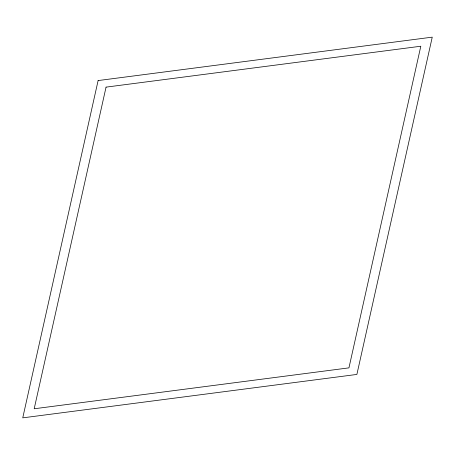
<?xml version="1.0" encoding="UTF-8"?>
<svg xmlns="http://www.w3.org/2000/svg" width="455" height="455" viewBox="0 0 455 455"><rect width="100%" height="100%" fill="white"/><g stroke="black" fill="none" stroke-linecap="round" stroke-linejoin="round"><path stroke-width="0.68" d="M98.115 80.569L22.75 417.855L356.885 374.431L432.25 37.145L98.115 80.569M106.055 87.132L34.188 408.772L348.945 367.867L420.812 46.228L106.055 87.132"/></g></svg>
